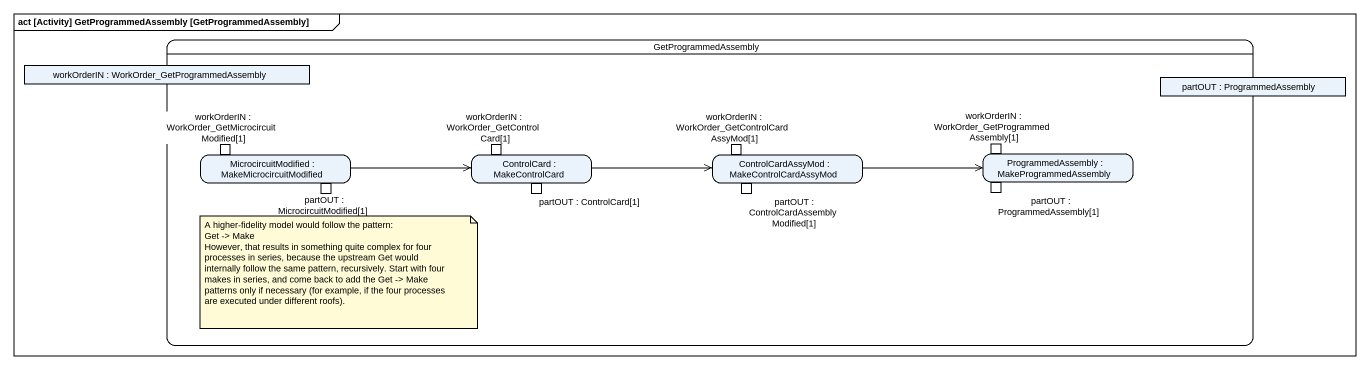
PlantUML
@startuml
mainframe act [Activity] GetProgrammedAssembly [GetProgrammedAssembly]
hide empty description
state GetProgrammedAssembly {
  state "workOrderIN : WorkOrder_GetProgrammedAssembly" as workOrderIN <<object>>
  state "partOUT : ProgrammedAssembly" as partOUT <<object>>
  state "MicrocircuitModified : MakeMicrocircuitModified" as MicrocircuitModified {
    state "workOrderIN : WorkOrder_GetMicrocircuitModified[1]" as workOrderIN_WorkOrder <<inputPin>>
    state "partOUT : MicrocircuitModified[1]" as partOUT_MicrocircuitModified <<outputPin>>
  }
  state "ControlCard : MakeControlCard" as ControlCard {
    state "workOrderIN : WorkOrder_GetControlCard[1]" as workOrderIN_WorkOrder_2 <<inputPin>>
    state "partOUT : ControlCard[1]" as partOUT_ControlCard_1 <<outputPin>>
  }
  state "ControlCardAssyMod : MakeControlCardAssyMod" as ControlCardAssyMod {
    state "workOrderIN : WorkOrder_GetControlCardAssyMod[1]" as workOrderIN_WorkOrder_3 <<inputPin>>
    state "partOUT : ControlCardAssemblyModified[1]" as partOUT_ControlCardAssemblyM <<outputPin>>
  }
  state "ProgrammedAssembly : MakeProgrammedAssembly" as ProgrammedAssembly {
    state "workOrderIN : WorkOrder_GetProgrammedAssembly[1]" as workOrderIN_WorkOrder_4 <<inputPin>>
    state "partOUT : ProgrammedAssembly[1]" as partOUT_ProgrammedAssembly_1 <<outputPin>>
  }
}
MicrocircuitModified -right-> ControlCard
ControlCard -right-> ControlCardAssyMod
ControlCardAssyMod -right-> ProgrammedAssembly
note as N1
  A higher-fidelity model would follow the pattern:
  Get -> Make
  However, that results in something quite complex for four processes in series, because the upstream Get would internally follow the same pattern, recursively. Start with four makes in series, and come back to add the Get -> Make patterns only if necessary (for example, if the four processes are executed under different roofs).
end note
@enduml
